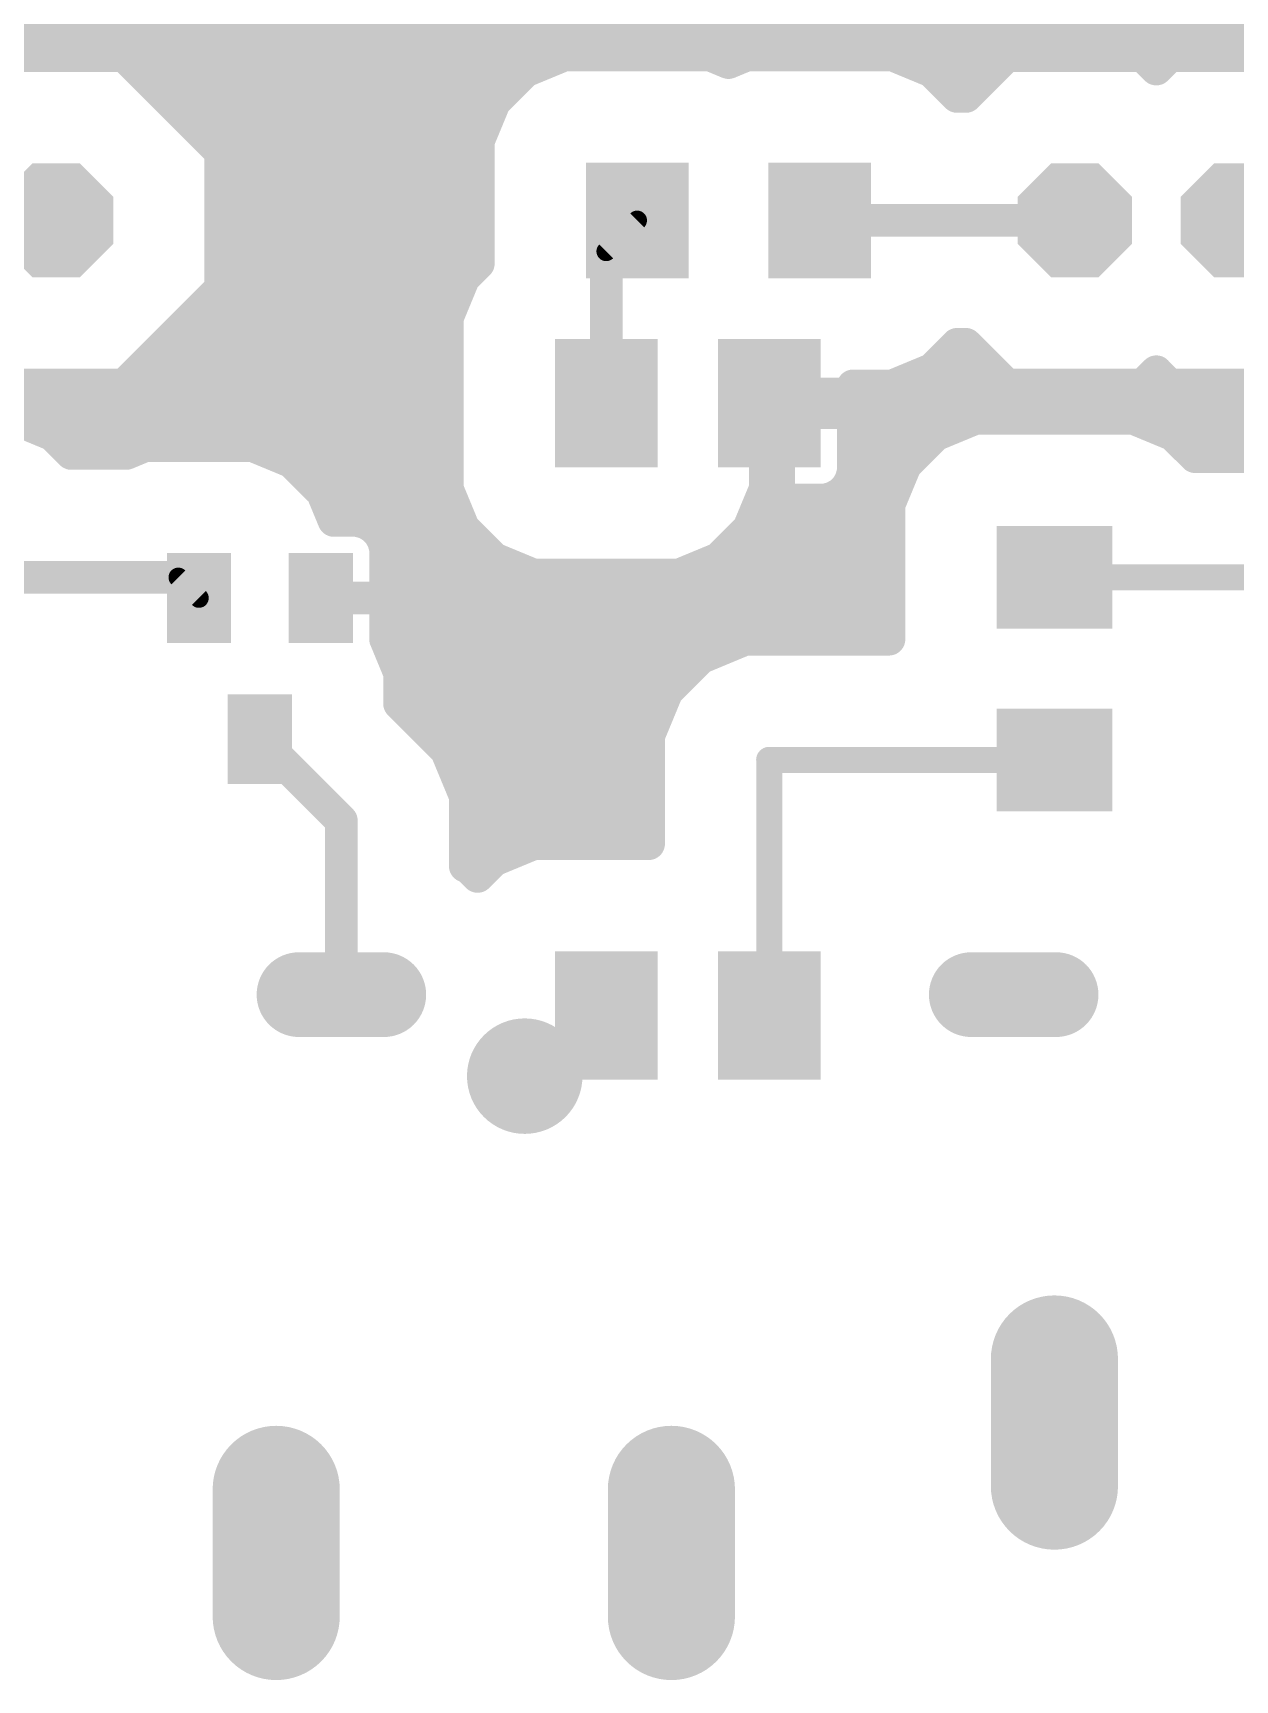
# Model space of a CAD drawing. Header units: millimetres. Extents: x 0 to 653, y 0 to 287.
# Drawn here: x 311.16 to 329.89, y 220.08 to 245.74 of the extents above; entities that cross this region are included whole.
import ezdxf

# ---------------------------------------------------------------- set-up
doc = ezdxf.new("R2010")
doc.units = ezdxf.units.MM
for name, color, linetype in [('1', 7, 'Continuous'), ('17', 7, 'Continuous'), ('18', 7, 'Continuous')]:
    doc.layers.add(name, color=color, linetype=linetype)

# ---------------------------------------------------------------- blocks, each defined once
blk = doc.blocks.new('LONGP100')
at = {"const_width": 1}
blk.add_lwpolyline([(-0.5, 0), (0.5, 0)], dxfattribs=at)
at = {"const_width": 0.5}
for points in [[(-0.5, 0.25, 1), (-0.5, -0.25)], [(0.5, -0.25, 1), (0.5, 0.25)]]:
    blk.add_lwpolyline(points, format="xyb", dxfattribs=at)
blk = doc.blocks.new('OCTAGONP')
at = {"const_width": 0.5}
blk.add_lwpolyline([(-0.25, -0.1036), (-0.25, 0.1036), (-0.1036, 0.25), (0.1036, 0.25), (0.25, 0.1036), (0.25, -0.1036), (0.1036, -0.25), (-0.1036, -0.25), (-0.25, -0.1036), (-0.25, 0.1036)], dxfattribs=at)
blk = doc.blocks.new('RECT')
blk.add_solid([(-0.5, -0.5), (0.5, -0.5), (-0.5, 0.5), (0.5, 0.5)])
blk = doc.blocks.new('ROUNDV')
at = {"const_width": 0.5}
blk.add_lwpolyline([(0, -0.25, 1), (0, 0.25, 1), (0, -0.25)], format="xyb", dxfattribs=at)

msp = doc.modelspace()

# ---------------------------------------------------------------- linework, layer by layer
at = {"layer": '1'}
for points, const_width in [([(407.982, 245.997), (262.943, 245.997)], 0.508), ([(411.295, 245.489), (262.943, 245.489)], 0.508), ([(310.458, 245.387), (312.583, 245.387)], 0.508), ([(312.583, 245.387), (314.086, 243.885)], 0.508), ([(318.827, 245.145), (319.443, 245.4)], 0.508), ([(319.443, 245.4), (321.71, 245.4)], 0.508), ([(321.71, 245.4), (321.998, 245.28)], 0.508), ([(321.998, 245.28), (322.287, 245.4)], 0.508), ([(322.287, 245.4), (324.554, 245.4)], 0.508), ([(324.554, 245.4), (325.17, 245.145)], 0.508), ([(325.698, 244.752), (326.333, 245.387)], 0.508), ([(326.333, 245.387), (328.458, 245.387)], 0.508), ([(328.458, 245.387), (328.666, 245.18)], 0.508), ([(328.666, 245.18), (328.873, 245.387)], 0.508), ([(328.873, 245.387), (330.998, 245.387)], 0.508), ([(318.355, 244.673), (318.827, 245.145)], 0.508), ([(325.17, 245.145), (325.562, 244.752)], 0.508), ([(318.663, 244.981), (312.99, 244.981)], 0.508), ([(325.927, 244.981), (325.334, 244.981)], 0.508), ([(318.1, 244.057), (318.355, 244.673)], 0.508), ([(325.562, 244.752), (325.698, 244.752)], 0.508), ([(318.272, 244.473), (313.498, 244.473)], 0.508), ([(318.1, 243.965), (314.006, 243.965)], 0.508), ([(314.086, 243.885), (314.086, 241.759)], 0.508), ([(318.1, 242.149), (318.1, 244.057)], 0.508), ([(318.1, 243.457), (314.086, 243.457)], 0.508), ([(318.1, 242.949), (314.086, 242.949)], 0.508), ([(327.396, 242.822), (323.42, 242.822)], 0.508), ([(320.576, 242.822), (320.093, 242.339)], 0.305), ([(318.1, 242.441), (314.086, 242.441)], 0.508), ([(320.093, 242.339), (320.093, 239.972)], 0.508), ([(317.872, 241.922), (318.1, 242.149)], 0.508), ([(317.883, 241.933), (314.086, 241.933)], 0.508), ([(317.617, 241.305), (317.872, 241.922)], 0.508), ([(314.086, 241.759), (312.583, 240.257)], 0.508), ([(317.666, 241.425), (313.752, 241.425)], 0.508), ([(317.617, 238.638), (317.617, 241.305)], 0.508), ([(317.617, 240.917), (313.244, 240.917)], 0.508), ([(325.562, 240.892), (325.17, 240.499)], 0.508), ([(325.698, 240.892), (325.562, 240.892)], 0.508), ([(326.333, 240.257), (325.698, 240.892)], 0.508), ([(312.583, 240.257), (310.458, 240.257)], 0.508), ([(317.617, 240.409), (312.736, 240.409)], 0.508), ([(324.554, 240.244), (323.941, 240.244)], 0.508), ([(323.941, 240.244), (323.941, 240.118)], 0.508), ([(325.17, 240.499), (324.554, 240.244)], 0.508), ([(326.181, 240.409), (324.952, 240.409)], 0.508), ([(328.458, 240.257), (326.333, 240.257)], 0.508), ([(328.666, 240.464), (328.458, 240.257)], 0.508), ([(328.721, 240.409), (328.611, 240.409)], 0.508), ([(328.873, 240.257), (328.666, 240.464)], 0.508), ([(330.998, 240.257), (328.873, 240.257)], 0.508), ([(323.941, 240.118), (322.779, 240.118)], 0.508), ([(322.779, 240.118), (322.779, 239.826)], 0.508), ([(317.617, 239.901), (304.682, 239.901)], 0.508), ([(310.851, 239.735), (311.467, 239.48)], 0.508), ([(322.779, 239.826), (322.57, 239.826)], 0.508), ([(322.57, 239.826), (322.57, 238.638)], 0.508), ([(335.714, 239.901), (322.779, 239.901)], 0.508), ([(322.779, 239.826), (323.941, 239.826)], 0.508), ([(322.779, 238.464), (322.779, 239.826)], 0.508), ([(323.941, 239.826), (323.941, 238.905)], 0.508), ([(325.227, 239.48), (325.843, 239.735)], 0.508), ([(325.843, 239.735), (328.313, 239.735)], 0.508), ([(328.313, 239.735), (328.929, 239.48)], 0.508), ([(311.467, 239.48), (311.758, 239.189)], 0.508), ([(324.756, 239.009), (325.227, 239.48)], 0.508), ([(328.929, 239.48), (329.271, 239.139)], 0.508), ([(317.617, 239.393), (311.554, 239.393)], 0.508), ([(312.613, 239.189), (312.912, 239.313)], 0.508), ([(312.912, 239.313), (314.579, 239.313)], 0.508), ([(314.579, 239.313), (315.195, 239.058)], 0.508), ([(322.779, 239.393), (322.57, 239.393)], 0.508), ([(325.14, 239.393), (323.941, 239.393)], 0.508), ([(335.714, 239.393), (329.017, 239.393)], 0.508), ([(311.758, 239.189), (312.613, 239.189)], 0.508), ([(315.195, 239.058), (315.667, 238.587)], 0.508), ([(324.5, 238.392), (324.756, 239.009)], 0.508), ([(329.271, 239.139), (330.588, 239.139)], 0.508), ([(317.617, 238.885), (315.369, 238.885)], 0.508), ([(322.779, 238.885), (322.57, 238.885)], 0.508), ([(323.907, 238.776), (323.84, 238.66)], 0.508), ([(323.941, 238.905), (323.907, 238.776)], 0.508), ([(324.704, 238.885), (323.936, 238.885)], 0.508), ([(315.667, 238.587), (315.85, 238.145)], 0.508), ([(317.872, 238.022), (317.617, 238.638)], 0.508), ([(322.57, 238.638), (322.314, 238.022)], 0.508), ([(323.5, 238.464), (322.779, 238.464)], 0.508), ([(323.629, 238.499), (323.5, 238.464)], 0.508), ([(323.745, 238.565), (323.629, 238.499)], 0.508), ([(323.84, 238.66), (323.745, 238.565)], 0.508), ([(317.725, 238.377), (315.754, 238.377)], 0.508), ([(324.5, 238.377), (322.461, 238.377)], 0.508), ([(324.5, 236.295), (324.5, 238.392)], 0.508), ([(315.85, 238.145), (316.213, 238.145)], 0.508), ([(316.213, 238.145), (316.342, 238.11)], 0.508), ([(316.342, 238.11), (316.458, 238.043)], 0.508), ([(316.458, 238.043), (316.552, 237.949)], 0.508), ([(316.552, 237.949), (316.619, 237.833)], 0.508), ([(318.344, 237.551), (317.872, 238.022)], 0.508), ([(322.314, 238.022), (321.843, 237.551)], 0.508), ([(318.025, 237.869), (316.598, 237.869)], 0.508), ([(316.619, 237.833), (316.654, 237.704)], 0.508), ([(316.654, 237.704), (316.654, 236.937)], 0.508), ([(324.5, 237.869), (322.161, 237.869)], 0.508), ([(318.96, 237.296), (318.344, 237.551)], 0.508), ([(321.843, 237.551), (321.227, 237.296)], 0.508), ([(309.616, 237.259), (313.424, 237.259)], 0.508), ([(318.802, 237.361), (316.654, 237.361)], 0.508), ([(321.227, 237.296), (318.96, 237.296)], 0.508), ([(324.5, 237.361), (321.385, 237.361)], 0.508), ([(327.078, 237.259), (331.521, 237.259)], 0.406), ([(313.424, 237.259), (313.746, 236.937)], 0.305), ([(316.654, 236.937), (315.955, 236.937)], 0.508), ([(315.955, 236.937), (315.955, 236.937)], 0.508), ([(315.955, 236.937), (316.654, 236.937)], 0.508), ([(316.654, 236.937), (316.654, 236.298)], 0.508), ([(324.5, 236.853), (316.654, 236.853)], 0.508), ([(324.5, 236.345), (316.654, 236.345)], 0.508), ([(316.654, 236.298), (316.872, 235.77)], 0.508), ([(321.569, 236.008), (322.259, 236.295)], 0.508), ([(322.259, 236.295), (324.5, 236.295)], 0.508), ([(321.04, 235.48), (321.569, 236.008)], 0.508), ([(321.397, 235.837), (316.845, 235.837)], 0.508), ([(316.872, 235.77), (316.872, 235.291)], 0.508), ([(320.754, 234.789), (321.04, 235.48)], 0.508), ([(320.977, 235.329), (316.872, 235.329)], 0.508), ([(316.872, 235.291), (317.602, 234.56)], 0.508), ([(315.966, 233.467), (314.696, 234.737)], 0.508), ([(320.767, 234.821), (317.342, 234.821)], 0.508), ([(320.754, 233.108), (320.754, 234.789)], 0.508), ([(317.602, 234.56), (317.896, 233.851)], 0.508), ([(327.078, 234.415), (322.633, 234.415)], 0.406), ([(322.633, 234.415), (322.633, 230.432)], 0.406), ([(320.754, 234.313), (317.705, 234.313)], 0.508), ([(317.896, 233.851), (317.896, 232.76)], 0.508), ([(320.754, 233.805), (317.896, 233.805)], 0.508), ([(315.966, 230.757), (315.966, 233.467)], 0.508), ([(320.754, 233.297), (317.896, 233.297)], 0.508), ([(318.344, 232.853), (318.96, 233.108)], 0.508), ([(318.96, 233.108), (320.754, 233.108)], 0.508), ([(318.089, 232.599), (318.344, 232.853)], 0.508), ([(318.279, 232.789), (317.896, 232.789)], 0.508), ([(317.896, 232.76), (317.95, 232.738)], 0.508), ([(317.95, 232.738), (318.089, 232.599)], 0.508), ([(319.768, 230.432), (318.823, 229.487)], 0.406), ([(320.093, 230.432), (319.768, 230.432)], 0.406)]:
    msp.add_lwpolyline(points, dxfattribs=dict(at, const_width=const_width))
for points, const_width in [([(312.494, 245.298, -1), (312.673, 245.477)], 0.254), ([(312.583, 245.514, -1), (312.583, 245.26)], 0.254), ([(319.443, 245.273, -1), (319.443, 245.527)], 0.254), ([(319.394, 245.517, -1), (319.491, 245.283)], 0.254), ([(321.661, 245.283, -1), (321.758, 245.517)], 0.254), ([(321.71, 245.527, -1), (321.71, 245.273)], 0.254), ([(322.287, 245.273, -1), (322.287, 245.527)], 0.254), ([(322.238, 245.517, -1), (322.335, 245.283)], 0.254), ([(324.505, 245.283, -1), (324.602, 245.517)], 0.254), ([(324.554, 245.527, -1), (324.554, 245.273)], 0.254), ([(326.333, 245.26, -1), (326.333, 245.514)], 0.254), ([(326.243, 245.477, -1), (326.423, 245.298)], 0.254), ([(328.369, 245.298, -1), (328.548, 245.477)], 0.254), ([(328.458, 245.514, -1), (328.458, 245.26)], 0.254), ([(328.873, 245.26, -1), (328.873, 245.514)], 0.254), ([(328.783, 245.477, -1), (328.963, 245.298)], 0.254), ([(318.875, 245.027, -1), (318.778, 245.262)], 0.254), ([(318.737, 245.234, -1), (318.916, 245.055)], 0.254), ([(322.047, 245.163, -1), (321.95, 245.398)], 0.254), ([(322.047, 245.398, -1), (321.95, 245.163)], 0.254), ([(325.08, 245.055, -1), (325.26, 245.234)], 0.254), ([(325.218, 245.262, -1), (325.121, 245.027)], 0.254), ([(328.756, 245.09, -1), (328.576, 245.27)], 0.254), ([(328.756, 245.27, -1), (328.576, 245.09)], 0.254), ([(312.99, 244.854, -1), (312.99, 245.108)], 0.254), ([(318.663, 245.108, -1), (318.663, 244.854)], 0.254), ([(325.334, 244.854, -1), (325.334, 245.108)], 0.254), ([(325.927, 245.108, -1), (325.927, 244.854)], 0.254), ([(318.445, 244.583, -1), (318.265, 244.763)], 0.254), ([(318.238, 244.722, -1), (318.472, 244.624)], 0.254), ([(325.562, 244.625, -1), (325.562, 244.879)], 0.254), ([(325.652, 244.842, -1), (325.472, 244.663)], 0.254), ([(325.788, 244.663, -1), (325.608, 244.842)], 0.254), ([(325.698, 244.879, -1), (325.698, 244.625)], 0.254), ([(313.498, 244.346, -1), (313.498, 244.6)], 0.254), ([(318.272, 244.6, -1), (318.272, 244.346)], 0.254), ([(314.006, 243.838, -1), (314.006, 244.092)], 0.254), ([(313.959, 243.885, -1), (314.213, 243.885)], 0.254), ([(314.176, 243.974, -1), (313.996, 243.795)], 0.254), ([(317.973, 244.057, -1), (318.227, 244.057)], 0.254), ([(318.217, 244.008, -1), (317.983, 244.106)], 0.254), ([(318.1, 244.092, -1), (318.1, 243.838)], 0.254), ([(314.086, 243.33, -1), (314.086, 243.584)], 0.254), ([(318.1, 243.584, -1), (318.1, 243.33)], 0.254), ([(314.086, 242.822, -1), (314.086, 243.076)], 0.254), ([(318.1, 243.076, -1), (318.1, 242.822)], 0.254), ([(323.42, 242.695, -1), (323.42, 242.949)], 0.254), ([(327.396, 242.949, -1), (327.396, 242.695)], 0.254), ([(320.522, 242.876, -1), (320.63, 242.768)], 0.152), ([(314.086, 242.314, -1), (314.086, 242.568)], 0.254), ([(318.1, 242.568, -1), (318.1, 242.314)], 0.254), ([(319.966, 242.339, -1), (320.22, 242.339)], 0.254), ([(318.01, 242.239, -1), (318.19, 242.06)], 0.254), ([(320.147, 242.285, -1), (320.039, 242.393)], 0.152), ([(314.086, 241.806, -1), (314.086, 242.06)], 0.254), ([(317.962, 241.832, -1), (317.782, 242.011)], 0.254), ([(317.755, 241.97, -1), (317.989, 241.873)], 0.254), ([(317.883, 242.06, -1), (317.883, 241.806)], 0.254), ([(318.227, 242.149, -1), (317.973, 242.149)], 0.254), ([(314.213, 241.759, -1), (313.959, 241.759)], 0.254), ([(313.996, 241.849, -1), (314.176, 241.67)], 0.254), ([(313.752, 241.298, -1), (313.752, 241.552)], 0.254), ([(317.49, 241.305, -1), (317.744, 241.305)], 0.254), ([(317.666, 241.552, -1), (317.666, 241.298)], 0.254), ([(317.734, 241.257, -1), (317.5, 241.354)], 0.254), ([(313.244, 240.79, -1), (313.244, 241.044)], 0.254), ([(317.617, 241.044, -1), (317.617, 240.79)], 0.254), ([(325.562, 240.765, -1), (325.562, 241.019)], 0.254), ([(325.472, 240.981, -1), (325.652, 240.802)], 0.254), ([(325.608, 240.802, -1), (325.788, 240.981)], 0.254), ([(325.698, 241.019, -1), (325.698, 240.765)], 0.254), ([(312.583, 240.384, -1), (312.583, 240.13)], 0.254), ([(312.736, 240.282, -1), (312.736, 240.536)], 0.254), ([(317.617, 240.536, -1), (317.617, 240.282)], 0.254), ([(323.941, 240.117, -1), (323.941, 240.371)], 0.254), ([(323.814, 240.244, -1), (324.068, 240.244)], 0.254), ([(324.554, 240.371, -1), (324.554, 240.117)], 0.254), ([(324.952, 240.282, -1), (324.952, 240.536)], 0.254), ([(325.26, 240.409, -1), (325.08, 240.589)], 0.254), ([(325.121, 240.617, -1), (325.218, 240.382)], 0.254), ([(326.181, 240.536, -1), (326.181, 240.282)], 0.254), ([(326.333, 240.13, -1), (326.333, 240.384)], 0.254), ([(328.458, 240.384, -1), (328.458, 240.13)], 0.254), ([(328.611, 240.282, -1), (328.611, 240.536)], 0.254), ([(328.576, 240.374, -1), (328.756, 240.554)], 0.254), ([(328.576, 240.554, -1), (328.756, 240.374)], 0.254), ([(328.721, 240.536, -1), (328.721, 240.282)], 0.254), ([(328.873, 240.13, -1), (328.873, 240.384)], 0.254), ([(312.673, 240.167, -1), (312.494, 240.346)], 0.254), ([(322.779, 239.991, -1), (322.779, 240.245)], 0.254), ([(322.652, 240.118, -1), (322.906, 240.118)], 0.254), ([(324.068, 240.118, -1), (323.814, 240.118)], 0.254), ([(323.941, 240.245, -1), (323.941, 239.991)], 0.254), ([(324.602, 240.127, -1), (324.505, 240.361)], 0.254), ([(326.423, 240.346, -1), (326.243, 240.167)], 0.254), ([(328.548, 240.167, -1), (328.369, 240.346)], 0.254), ([(328.963, 240.346, -1), (328.783, 240.167)], 0.254), ([(317.617, 240.028, -1), (317.617, 239.774)], 0.254), ([(320.22, 239.972, -1), (319.966, 239.972)], 0.254), ([(322.57, 239.699, -1), (322.57, 239.953)], 0.254), ([(322.443, 239.826, -1), (322.697, 239.826)], 0.254), ([(322.779, 239.774, -1), (322.779, 240.028)], 0.254), ([(322.779, 239.699, -1), (322.779, 239.953)], 0.254), ([(322.652, 239.826, -1), (322.906, 239.826)], 0.254), ([(322.779, 239.953, -1), (322.779, 239.699)], 0.254), ([(323.814, 239.826, -1), (324.068, 239.826)], 0.254), ([(323.941, 239.953, -1), (323.941, 239.699)], 0.254), ([(325.843, 239.608, -1), (325.843, 239.862)], 0.254), ([(325.795, 239.853, -1), (325.892, 239.618)], 0.254), ([(328.265, 239.618, -1), (328.362, 239.853)], 0.254), ([(328.313, 239.862, -1), (328.313, 239.608)], 0.254), ([(311.377, 239.39, -1), (311.557, 239.57)], 0.254), ([(322.906, 239.826, -1), (322.652, 239.826)], 0.254), ([(325.137, 239.57, -1), (325.317, 239.39)], 0.254), ([(328.84, 239.39, -1), (329.019, 239.57)], 0.254), ([(311.515, 239.597, -1), (311.418, 239.363)], 0.254), ([(311.554, 239.266, -1), (311.554, 239.52)], 0.254), ([(312.912, 239.186, -1), (312.912, 239.44)], 0.254), ([(312.864, 239.431, -1), (312.961, 239.196)], 0.254), ([(314.531, 239.196, -1), (314.628, 239.431)], 0.254), ([(314.579, 239.44, -1), (314.579, 239.186)], 0.254), ([(317.617, 239.52, -1), (317.617, 239.266)], 0.254), ([(322.57, 239.266, -1), (322.57, 239.52)], 0.254), ([(322.779, 239.52, -1), (322.779, 239.266)], 0.254), ([(323.941, 239.266, -1), (323.941, 239.52)], 0.254), ([(325.276, 239.363, -1), (325.179, 239.597)], 0.254), ([(325.14, 239.52, -1), (325.14, 239.266)], 0.254), ([(328.978, 239.597, -1), (328.881, 239.363)], 0.254), ([(329.017, 239.266, -1), (329.017, 239.52)], 0.254), ([(311.758, 239.062, -1), (311.758, 239.316)], 0.254), ([(311.847, 239.279, -1), (311.668, 239.1)], 0.254), ([(312.662, 239.072, -1), (312.564, 239.307)], 0.254), ([(312.613, 239.316, -1), (312.613, 239.062)], 0.254), ([(315.106, 238.968, -1), (315.285, 239.148)], 0.254), ([(315.244, 239.175, -1), (315.147, 238.941)], 0.254), ([(324.845, 238.919, -1), (324.666, 239.098)], 0.254), ([(324.638, 239.057, -1), (324.873, 238.96)], 0.254), ([(329.271, 239.012, -1), (329.271, 239.266)], 0.254), ([(329.361, 239.228, -1), (329.181, 239.049)], 0.254), ([(315.369, 238.758, -1), (315.369, 239.012)], 0.254), ([(317.617, 239.012, -1), (317.617, 238.758)], 0.254), ([(322.57, 238.758, -1), (322.57, 239.012)], 0.254), ([(322.779, 239.012, -1), (322.779, 238.758)], 0.254), ([(323.797, 238.839, -1), (324.017, 238.712)], 0.254), ([(323.936, 238.758, -1), (323.936, 239.012)], 0.254), ([(324.068, 238.905, -1), (323.814, 238.905)], 0.254), ([(323.819, 238.938, -1), (324.064, 238.872)], 0.254), ([(324.704, 239.012, -1), (324.704, 238.758)], 0.254), ([(315.55, 238.538, -1), (315.784, 238.635)], 0.254), ([(315.757, 238.676, -1), (315.577, 238.497)], 0.254), ([(317.5, 238.59, -1), (317.734, 238.687)], 0.254), ([(317.744, 238.638, -1), (317.49, 238.638)], 0.254), ([(322.697, 238.638, -1), (322.443, 238.638)], 0.254), ([(322.452, 238.687, -1), (322.687, 238.59)], 0.254), ([(322.779, 238.337, -1), (322.779, 238.591)], 0.254), ([(323.533, 238.341, -1), (323.467, 238.587)], 0.254), ([(323.5, 238.591, -1), (323.5, 238.337)], 0.254), ([(323.693, 238.389, -1), (323.566, 238.609)], 0.254), ([(323.596, 238.621, -1), (323.662, 238.376)], 0.254), ([(323.835, 238.476, -1), (323.655, 238.655)], 0.254), ([(323.682, 238.675, -1), (323.809, 238.455)], 0.254), ([(323.95, 238.597, -1), (323.73, 238.724)], 0.254), ([(323.75, 238.75, -1), (323.93, 238.57)], 0.254), ([(324.029, 238.743, -1), (323.784, 238.809)], 0.254), ([(315.754, 238.25, -1), (315.754, 238.504)], 0.254), ([(317.725, 238.504, -1), (317.725, 238.25)], 0.254), ([(322.461, 238.25, -1), (322.461, 238.504)], 0.254), ([(322.906, 238.464, -1), (322.652, 238.464)], 0.254), ([(324.373, 238.392, -1), (324.627, 238.392)], 0.254), ([(324.618, 238.344, -1), (324.383, 238.441)], 0.254), ([(324.5, 238.504, -1), (324.5, 238.25)], 0.254), ([(315.85, 238.018, -1), (315.85, 238.272)], 0.254), ([(315.967, 238.194, -1), (315.733, 238.096)], 0.254), ([(316.18, 238.022, -1), (316.246, 238.268)], 0.254), ([(316.213, 238.272, -1), (316.213, 238.018)], 0.254), ([(316.278, 238, -1), (316.405, 238.22)], 0.254), ([(316.375, 238.233, -1), (316.309, 237.988)], 0.254), ([(316.368, 237.954, -1), (316.547, 238.133)], 0.254), ([(316.521, 238.153, -1), (316.394, 237.933)], 0.254), ([(316.442, 237.885, -1), (316.662, 238.012)], 0.254), ([(317.782, 237.933, -1), (317.962, 238.112)], 0.254), ([(317.989, 238.071, -1), (317.755, 237.974)], 0.254), ([(322.432, 237.974, -1), (322.197, 238.071)], 0.254), ([(322.225, 238.112, -1), (322.404, 237.933)], 0.254), ([(316.642, 238.039, -1), (316.462, 237.859)], 0.254), ([(316.598, 237.742, -1), (316.598, 237.996)], 0.254), ([(316.496, 237.8, -1), (316.742, 237.866)], 0.254), ([(316.729, 237.897, -1), (316.509, 237.77)], 0.254), ([(316.527, 237.704, -1), (316.781, 237.704)], 0.254), ([(318.025, 237.996, -1), (318.025, 237.742)], 0.254), ([(322.161, 237.742, -1), (322.161, 237.996)], 0.254), ([(324.5, 237.996, -1), (324.5, 237.742)], 0.254), ([(316.776, 237.737, -1), (316.531, 237.671)], 0.254), ([(318.295, 237.433, -1), (318.392, 237.668)], 0.254), ([(318.433, 237.641, -1), (318.254, 237.461)], 0.254), ([(321.933, 237.461, -1), (321.753, 237.641)], 0.254), ([(321.794, 237.668, -1), (321.891, 237.433)], 0.254), ([(313.424, 237.386, -1), (313.424, 237.132)], 0.254), ([(316.654, 237.234, -1), (316.654, 237.488)], 0.254), ([(318.802, 237.488, -1), (318.802, 237.234)], 0.254), ([(318.96, 237.169, -1), (318.96, 237.423)], 0.254), ([(319.008, 237.413, -1), (318.911, 237.178)], 0.254), ([(321.275, 237.178, -1), (321.178, 237.413)], 0.254), ([(321.227, 237.423, -1), (321.227, 237.169)], 0.254), ([(321.385, 237.234, -1), (321.385, 237.488)], 0.254), ([(324.5, 237.488, -1), (324.5, 237.234)], 0.254), ([(327.078, 237.157, -1), (327.078, 237.361)], 0.203), ([(313.37, 237.205, -1), (313.478, 237.313)], 0.152), ([(315.955, 236.81, -1), (315.955, 237.064)], 0.254), ([(315.909, 236.818, -1), (316.001, 237.055)], 0.254), ([(315.955, 236.81, -1), (315.955, 237.064)], 0.254), ([(316.001, 237.055, -1), (315.91, 236.818)], 0.254), ([(316.527, 236.937, -1), (316.781, 236.937)], 0.254), ([(316.654, 237.064, -1), (316.654, 236.81)], 0.254), ([(316.654, 237.064, -1), (316.654, 236.81)], 0.254), ([(313.8, 236.991, -1), (313.692, 236.883)], 0.152), ([(316.654, 236.726, -1), (316.654, 236.98)], 0.254), ([(316.781, 236.937, -1), (316.527, 236.937)], 0.254), ([(324.5, 236.98, -1), (324.5, 236.726)], 0.254), ([(316.654, 236.218, -1), (316.654, 236.472)], 0.254), ([(316.536, 236.249, -1), (316.771, 236.346)], 0.254), ([(316.781, 236.298, -1), (316.527, 236.298)], 0.254), ([(322.259, 236.168, -1), (322.259, 236.422)], 0.254), ([(322.211, 236.412, -1), (322.308, 236.177)], 0.254), ([(324.627, 236.295, -1), (324.373, 236.295)], 0.254), ([(324.5, 236.472, -1), (324.5, 236.218)], 0.254), ([(324.5, 236.422, -1), (324.5, 236.168)], 0.254), ([(321.617, 235.891, -1), (321.52, 236.126)], 0.254), ([(321.479, 236.098, -1), (321.658, 235.919)], 0.254), ([(316.845, 235.71, -1), (316.845, 235.964)], 0.254), ([(316.745, 235.77, -1), (316.999, 235.77)], 0.254), ([(316.989, 235.819, -1), (316.755, 235.722)], 0.254), ([(321.397, 235.964, -1), (321.397, 235.71)], 0.254), ([(321.13, 235.39, -1), (320.95, 235.569)], 0.254), ([(320.922, 235.528, -1), (321.157, 235.431)], 0.254), ([(316.872, 235.202, -1), (316.872, 235.456)], 0.254), ([(316.782, 235.201, -1), (316.962, 235.38)], 0.254), ([(316.999, 235.291, -1), (316.745, 235.291)], 0.254), ([(320.977, 235.456, -1), (320.977, 235.202)], 0.254), ([(314.606, 234.647, -1), (314.786, 234.827)], 0.254), ([(317.342, 234.694, -1), (317.342, 234.948)], 0.254), ([(320.627, 234.789, -1), (320.881, 234.789)], 0.254), ([(320.871, 234.74, -1), (320.636, 234.837)], 0.254), ([(320.767, 234.948, -1), (320.767, 234.694)], 0.254), ([(317.485, 234.512, -1), (317.72, 234.609)], 0.254), ([(317.692, 234.65, -1), (317.512, 234.471)], 0.254), ([(322.633, 234.313, -1), (322.633, 234.517)], 0.203), ([(322.532, 234.415, -1), (322.735, 234.415)], 0.203), ([(327.078, 234.517, -1), (327.078, 234.313)], 0.203), ([(317.705, 234.186, -1), (317.705, 234.44)], 0.254), ([(320.754, 234.44, -1), (320.754, 234.186)], 0.254), ([(317.769, 233.851, -1), (318.023, 233.851)], 0.254), ([(317.896, 233.678, -1), (317.896, 233.932)], 0.254), ([(318.013, 233.9, -1), (317.779, 233.802)], 0.254), ([(320.754, 233.932, -1), (320.754, 233.678)], 0.254), ([(315.839, 233.467, -1), (316.093, 233.467)], 0.254), ([(316.056, 233.557, -1), (315.876, 233.377)], 0.254), ([(317.896, 233.17, -1), (317.896, 233.424)], 0.254), ([(318.96, 232.981, -1), (318.96, 233.235)], 0.254), ([(318.911, 233.226, -1), (319.008, 232.991)], 0.254), ([(320.754, 233.424, -1), (320.754, 233.17)], 0.254), ([(320.754, 233.235, -1), (320.754, 232.981)], 0.254), ([(318.392, 232.736, -1), (318.295, 232.97)], 0.254), ([(318.254, 232.943, -1), (318.433, 232.763)], 0.254), ([(320.881, 233.108, -1), (320.627, 233.108)], 0.254), ([(317.896, 232.662, -1), (317.896, 232.916)], 0.254), ([(317.848, 232.643, -1), (317.945, 232.878)], 0.254), ([(318.023, 232.76, -1), (317.769, 232.76)], 0.254), ([(317.86, 232.648, -1), (318.04, 232.828)], 0.254), ([(317.998, 232.855, -1), (317.901, 232.621)], 0.254), ([(318.179, 232.509, -1), (317.999, 232.688)], 0.254), ([(318.179, 232.688, -1), (317.999, 232.509)], 0.254), ([(318.279, 232.916, -1), (318.279, 232.662)], 0.254), ([(316.093, 230.757, -1), (315.839, 230.757)], 0.254), ([(319.768, 230.33, -1), (319.768, 230.534)], 0.203), ([(319.696, 230.504, -1), (319.84, 230.36)], 0.203), ([(320.093, 230.534, -1), (320.093, 230.33)], 0.203), ([(322.735, 230.432, -1), (322.532, 230.432)], 0.203), ([(318.895, 229.415, -1), (318.751, 229.559)], 0.203)]:
    msp.add_lwpolyline(points, format="xyb", dxfattribs=dict(at, const_width=const_width))

# ---------------------------------------------------------------- block references
at = {"layer": '1', "xscale": -1.6}
for p, yscale in [((320.576, 242.822), 1.803), ((323.42, 242.822), 1.803), ((320.093, 230.432), 2), ((322.633, 230.432), 2)]:
    msp.add_blockref('RECT', p, dxfattribs=dict(at, yscale=yscale))
at = {"layer": '1'}
for p, xscale, yscale, rotation in [((320.093, 239.972), -1.6, 2, 180), ((322.633, 239.972), -1.6, 2, 180), ((327.078, 237.259), -1.6, 1.803, 270), ((313.746, 236.937), -1, 1.4, 180), ((315.646, 236.937), -1, 1.4, 180), ((314.696, 234.737), -1, 1.4, 180), ((327.078, 234.415), -1.6, 1.803, 270)]:
    msp.add_blockref('RECT', p, dxfattribs=dict(at, xscale=xscale, yscale=yscale, rotation=rotation))
at = {"layer": '17', "xscale": -1.778, "yscale": 1.778}
for p in [(311.521, 242.822), (311.521, 242.822), (327.396, 242.822), (327.396, 242.822), (329.936, 242.822), (329.936, 242.822)]:
    msp.add_blockref('OCTAGONP', p, dxfattribs=at)
at = {"layer": '17'}
for p, xscale, yscale, rotation in [((315.966, 230.757), -1.3208, 1.3208, 180), ((315.966, 230.757), -1.3208, 1.3208, 180), ((326.443, 230.757), -1.3208, 1.3208, 180), ((326.443, 230.757), -1.3208, 1.3208, 180), ((327.078, 224.089), -1.9812, 1.9812, 90), ((327.078, 224.089), -1.9812, 1.9812, 90), ((314.95, 222.057), -1.9812, 1.9812, 90), ((314.95, 222.057), -1.9812, 1.9812, 90), ((321.109, 222.057), -1.9812, 1.9812, 90), ((321.109, 222.057), -1.9812, 1.9812, 90)]:
    msp.add_blockref('LONGP100', p, dxfattribs=dict(at, xscale=xscale, yscale=yscale, rotation=rotation))
at = {"layer": '18', "xscale": -1.8, "yscale": 1.8}
msp.add_blockref('ROUNDV', (318.823, 229.487), dxfattribs=at)
msp.add_blockref('ROUNDV', (318.823, 229.487), dxfattribs=at)

doc.saveas('drawing.dxf')
